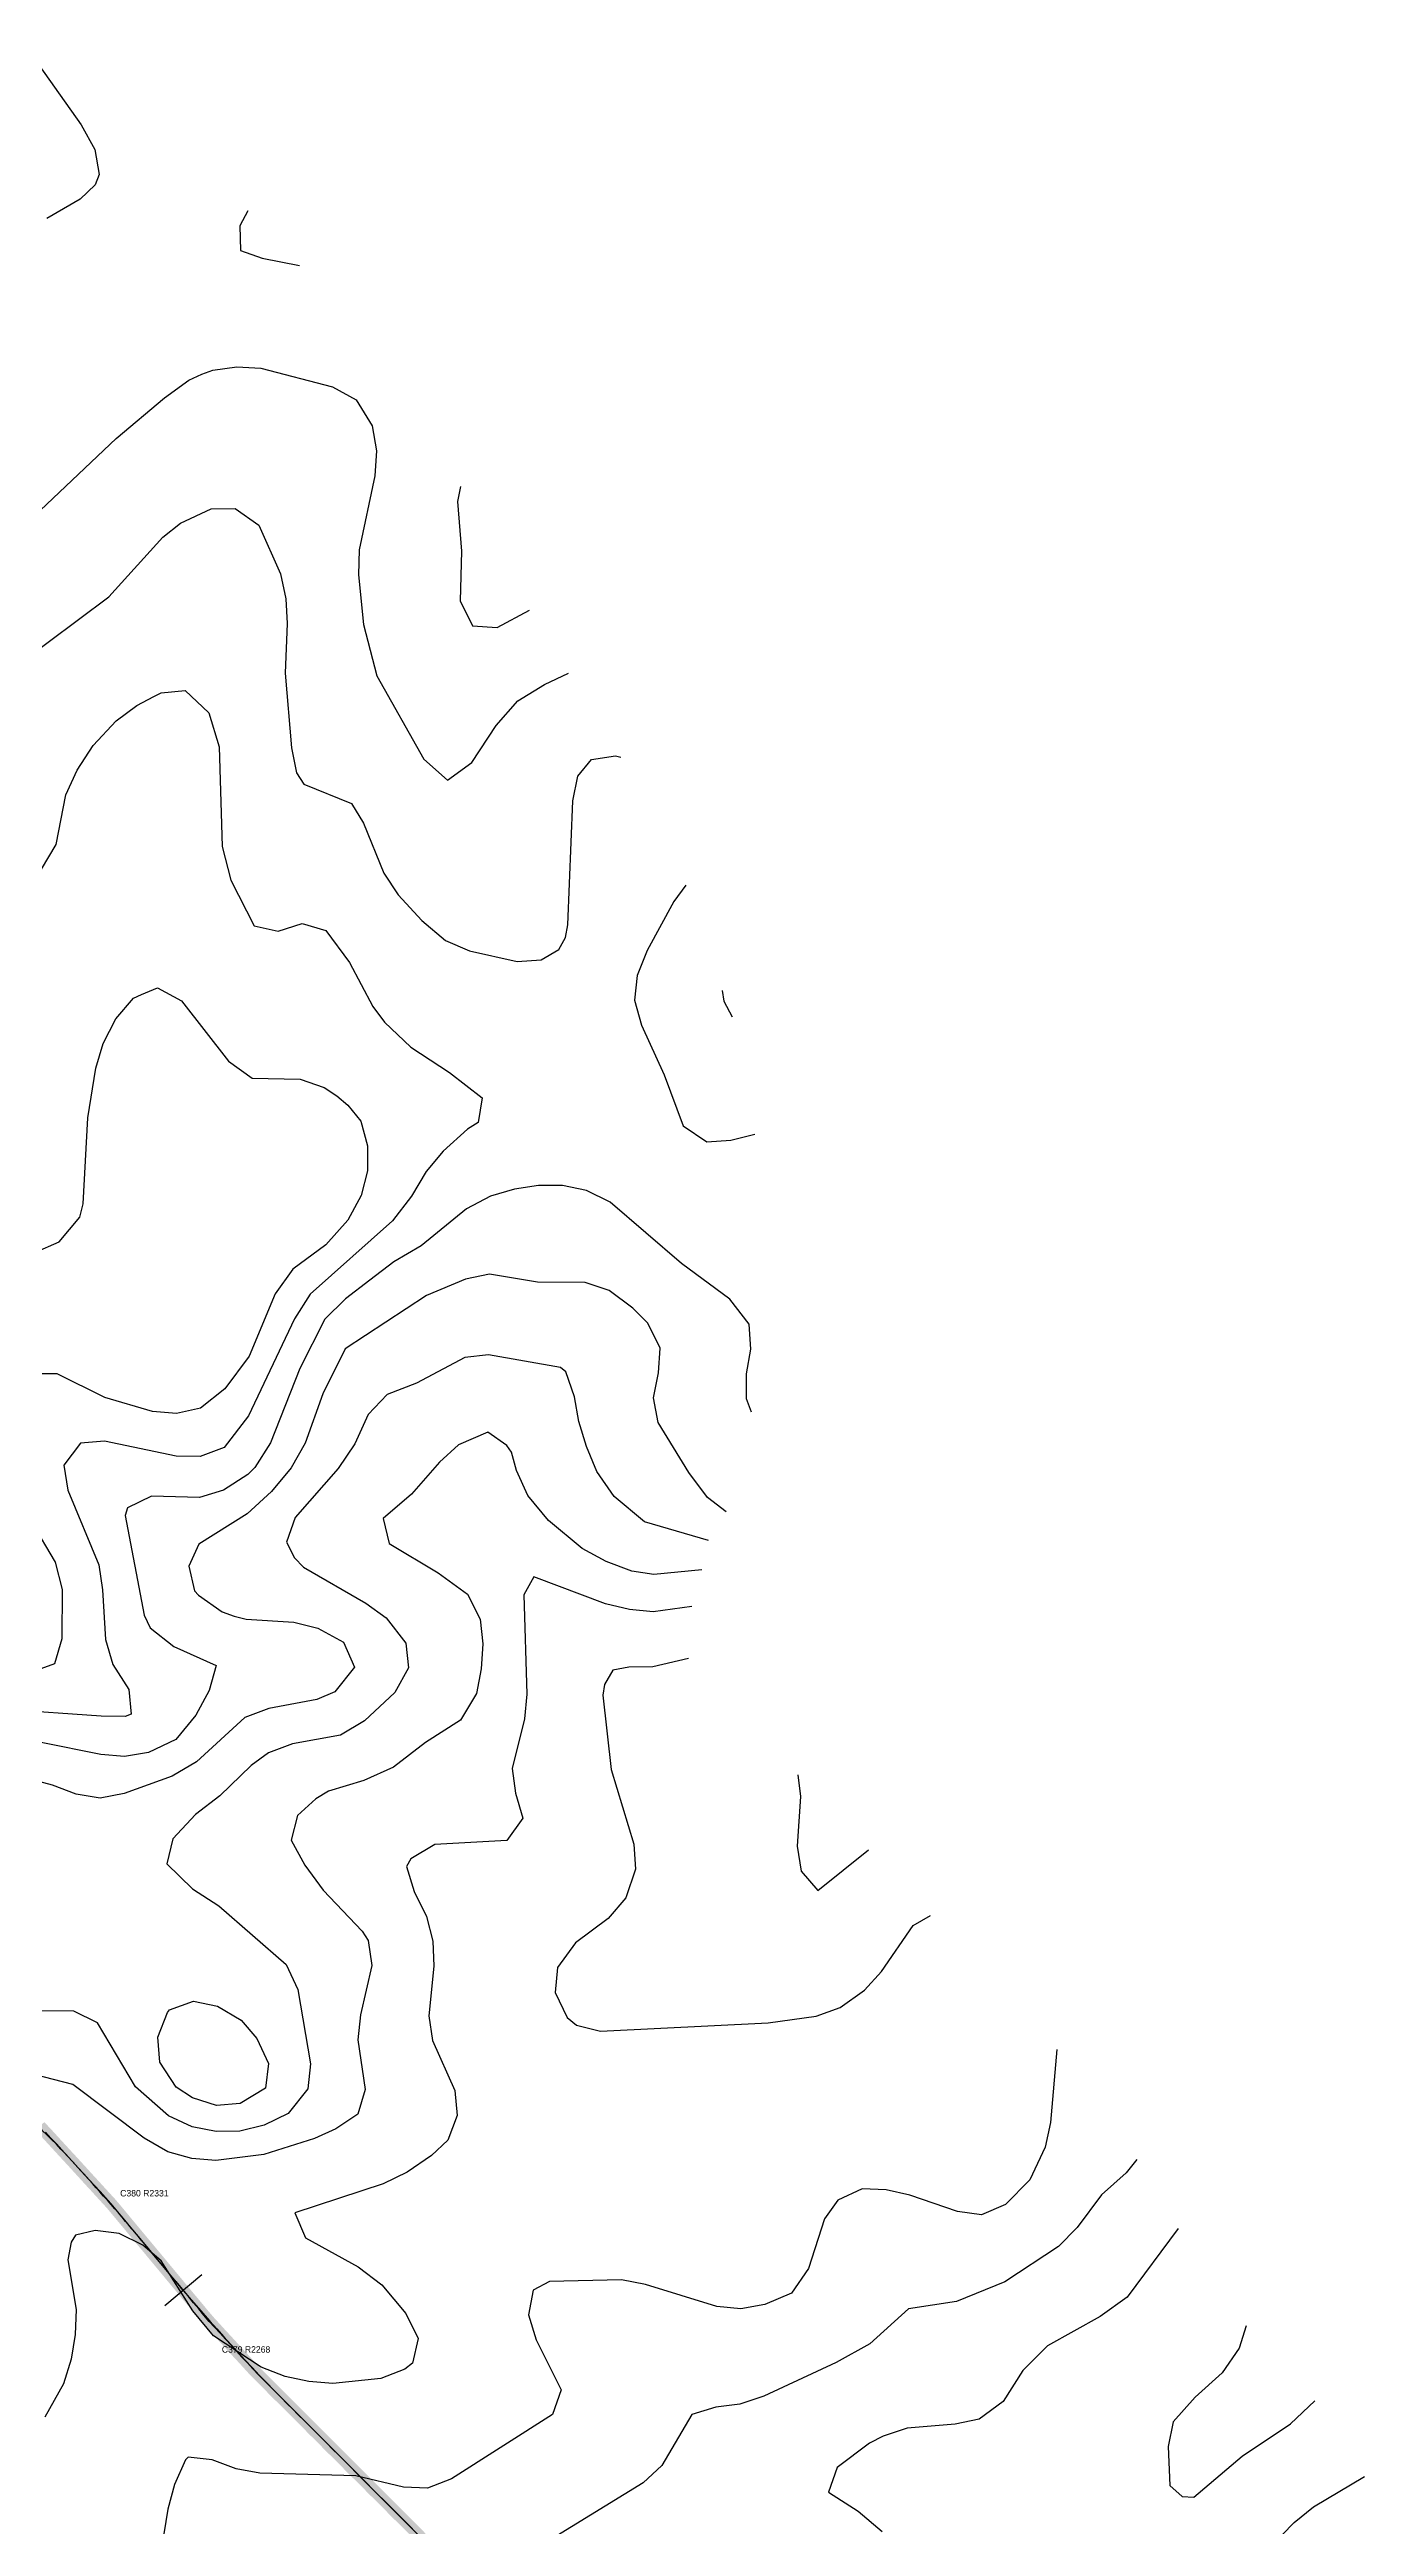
# Model space of a CAD drawing. Header units: metres. Extents: x 697254 to 930473, y 8023396 to 8227001.
# Drawn here: x 754702 to 756332, y 8186697 to 8189765 of the extents above; entities that cross this region are included whole.
import ezdxf

# ---------------------------------------------------------------- set-up
doc = ezdxf.new("R2010")
doc.units = ezdxf.units.M
for name, color, linetype in [('ALIGNMENT_FITTED', 4, 'Continuous'), ('CENTRELINE', 7, 'Continuous'), ('CHAINAGE', 7, 'Continuous'), ('CONTOUR_10M', 33, 'Continuous'), ('CONTOUR_INDEX_50M', 34, 'Continuous'), ('CURVE_LABELS', 4, 'Continuous'), ('GRADE_0-4', 3, 'Continuous'), ('GRADE_4-6', 2, 'Continuous')]:
    doc.layers.add(name, color=color, linetype=linetype)

msp = doc.modelspace()

# ---------------------------------------------------------------- linework, layer by layer
at = {"layer": 'ALIGNMENT_FITTED'}
for p, q in [((754741.5, 8187137.2), (754721.9, 8187158.5)), ((754858.7, 8187000.5), (754814.4, 8187053.7)), ((755159.6, 8186686.4), (754998.3, 8186847.6))]:
    msp.add_line(p, q, dxfattribs=at)
for centre, radius, start, end in [((754380.3, 8186845.4), 463.4, 42.5036, 74.9467), ((753023.3, 8185562.6), 2330.5, 39.7792, 42.5036), ((756601.4, 8188451.4), 2267.6, -140.2208, -134.9856)]:
    msp.add_arc(centre, radius, start, end, dxfattribs=at)
at = {"layer": 'CENTRELINE'}
msp.add_polyline3d([(755152.1, 8186693.9, 1076.2), (755145, 8186701, 1076.8), (755137.9, 8186708.1, 1077.6), (755130.8, 8186715.1, 1078.6), (755123.8, 8186722.2, 1079), (755116.7, 8186729.3, 1079.1), (755109.6, 8186736.4, 1078.8), (755102.5, 8186743.4, 1078.6), (755095.5, 8186750.5, 1078.8), (755088.4, 8186757.6, 1079.2), (755081.3, 8186764.6, 1079.7), (755074.2, 8186771.7, 1080.5), (755067.2, 8186778.8, 1081.4), (755060.1, 8186785.9, 1082.3), (755053, 8186792.9, 1083), (755045.9, 8186800, 1083.6), (755038.9, 8186807.1, 1084.1), (755031.8, 8186814.1, 1084.7), (755024.7, 8186821.2, 1085.2), (755017.6, 8186828.3, 1085.6), (755010.5, 8186835.4, 1086.2), (755003.5, 8186842.4, 1086.8), (754996.4, 8186849.5, 1087.3), (754989.3, 8186856.6, 1087.9), (754982.2, 8186863.6, 1088.2), (754975.2, 8186870.7, 1088.3), (754968.1, 8186877.8, 1088.6), (754961, 8186884.9, 1089), (754954.1, 8186892.1, 1089.3), (754947.4, 8186899.5, 1089.4), (754940.6, 8186906.9, 1089.6), (754933.8, 8186914.2, 1090), (754927.1, 8186921.6, 1090.4), (754920.3, 8186929, 1090.6), (754913.5, 8186936.3, 1090.5), (754906.8, 8186943.7, 1090.4), (754900, 8186951.1, 1090.5), (754893.5, 8186958.7, 1090.6), (754887.1, 8186966.4, 1090.5), (754880.7, 8186974.1, 1090.4), (754874.3, 8186981.7, 1090.2), (754867.9, 8186989.4, 1090.1), (754861.5, 8186997.1, 1090.1), (754855.1, 8187004.8, 1089.9), (754848.7, 8187012.5, 1089.7), (754842.3, 8187020.2, 1089.6), (754835.9, 8187027.9, 1089.4), (754829.5, 8187035.6, 1089.6), (754823.1, 8187043.3, 1089.8), (754816.7, 8187050.9, 1090), (754810.3, 8187058.6, 1090.2), (754803.9, 8187066.3, 1090.5), (754797.5, 8187074, 1090.8), (754791.1, 8187081.7, 1091.2), (754784.7, 8187089.4, 1091.7), (754778.3, 8187097, 1092.1), (754771.5, 8187104.4, 1092.5), (754764.7, 8187111.8, 1092.7), (754758, 8187119.2, 1092.9), (754751.2, 8187126.5, 1093.1), (754744.5, 8187133.9, 1093.2), (754737.7, 8187141.3, 1093.3), (754731, 8187148.7, 1093.3), (754724.2, 8187156, 1093.5), (754717.4, 8187163.4, 1093.8), (754710.6, 8187170.8, 1094.1), (754703.9, 8187178.1, 1094.5), (754697.1, 8187185.5, 1094.9)], dxfattribs=at)
at = {"layer": 'CHAINAGE'}
msp.add_line((754891, 8187008.6), (754844.9, 8186970.2), dxfattribs=at)
at = {"layer": 'CONTOUR_10M'}
for points, elevation in [([(754675.1, 8189765.1), (754741.5, 8189672), (754758.1, 8189641.1), (754763.8, 8189610.3), (754758.7, 8189597.6), (754740.3, 8189579.8), (754698.8, 8189555.7)], 1120), ([(754948, 8189565.4), (754937.9, 8189546.7), (754938.9, 8189516), (754965.5, 8189506.5), (755012, 8189497.6)], 1110), ([(754611.9, 8189120), (754784.7, 8189283.1), (754844.7, 8189333.7), (754874.6, 8189355.4), (754890.8, 8189362.8), (754904.5, 8189367.9), (754934.2, 8189372.2), (754963.9, 8189370.3), (755052.7, 8189347.4), (755082.2, 8189331.2), (755101.9, 8189298.8), (755107.4, 8189267.9), (755105.4, 8189237.2), (755086.1, 8189145.2), (755085.2, 8189114.4), (755091.3, 8189052.9), (755107.9, 8188989.2), (755166, 8188886.1), (755195.4, 8188860), (755225.4, 8188881.8), (755255.7, 8188927.9), (755282.7, 8188958.3), (755315.6, 8188978.6), (755345.4, 8188992.5)], 1120), ([(755211.4, 8189223.9), (755208, 8189205.3), (755212.6, 8189143.7), (755211.2, 8189082.2), (755226.3, 8189051.3), (755257, 8189049.3), (755297.2, 8189070.5)], 1110), ([(754662.7, 8189003.1), (754775.7, 8189087.3), (754842.7, 8189161.2), (754864.4, 8189178.5), (754902.4, 8189196.2), (754932.1, 8189196.5), (754961.6, 8189175.8), (754988.5, 8189115.6), (754995.2, 8189084.7), (754996.8, 8189054), (754994.1, 8188992.5), (755001.9, 8188900.1), (755008.4, 8188869.3), (755017.2, 8188855.3), (755076.3, 8188831.3), (755091.2, 8188806.8), (755116.3, 8188745), (755134.4, 8188718.2), (755163.7, 8188686.2), (755193.1, 8188661.5), (755222.6, 8188648.6), (755281.8, 8188635.5), (755311.6, 8188637.4), (755333.4, 8188650.2), (755341.6, 8188665.4), (755344.6, 8188680.8), (755350.7, 8188834.5), (755356.8, 8188865.2), (755373.9, 8188885.7), (755403.6, 8188890.1), (755410.2, 8188888.5)], 1130), ([(754831.4, 8188963.6), (754840.4, 8188968.2), (754870.1, 8188971.3), (754899.5, 8188943.3), (754912.5, 8188901.2), (754916.3, 8188778.1), (754926.7, 8188736.2), (754955.8, 8188679.8), (754985.4, 8188672.9), (755015.2, 8188682.6), (755044.8, 8188673.7), (755074, 8188634.3), (755103, 8188579.6), (755117.2, 8188560.5), (755150, 8188529.3), (755197.8, 8188498), (755238.3, 8188466.8), (755233.6, 8188436.1), (755220, 8188427.7), (755190, 8188400.6), (755168.8, 8188375.4), (755150.7, 8188344.8), (755127.4, 8188314.3), (755025.1, 8188223.3), (755005.7, 8188192.7), (754948.6, 8188072.8), (754918.5, 8188033.5), (754888.7, 8188022.2), (754859, 8188022.9), (754770.1, 8188041.2), (754740.4, 8188039), (754719.9, 8188011.6), (754724.7, 8187980.8), (754763.1, 8187888.1), (754767.9, 8187857.2), (754771.5, 8187795.7), (754780.4, 8187764.8), (754800.6, 8187733.8), (754803.4, 8187703.1), (754795.8, 8187700.4), (754766.1, 8187700.6), (754647.5, 8187708.9)], 1140), ([(754692.2, 8188750), (754710.3, 8188780.5), (754722.3, 8188841.9), (754736.2, 8188872.5), (754756.4, 8188903), (754784.9, 8188933.4), (754810.5, 8188952.6), (754831.4, 8188963.6)], 1140), ([(755490.8, 8188729.9), (755476, 8188710), (755442.7, 8188648.9), (755430.5, 8188618.3), (755427.2, 8188587.6), (755436, 8188556.7), (755463.8, 8188494.9), (755487.3, 8188432.1), (755516.7, 8188412.3), (755546.4, 8188414.2), (755576.2, 8188421.6)], 1130), ([(755535.8, 8188599.6), (755537.9, 8188586.3), (755548.2, 8188566.8)], 1120), ([(755572.2, 8188077.1), (755566.1, 8188093.9), (755566.1, 8188124.6), (755571.4, 8188155.3), (755569.5, 8188186.1), (755545.2, 8188217.2), (755485.3, 8188261.2), (755397.1, 8188337.4), (755367.6, 8188352), (755338, 8188358.2), (755308.3, 8188358), (755278.5, 8188353.6), (755248.7, 8188344.8), (755218.9, 8188329), (755162.7, 8188283.2), (755129, 8188263.5), (755099.1, 8188240.8), (755069.1, 8188217.5), (755043.3, 8188192.3), (755012.4, 8188131.2), (754976.1, 8188039.3), (754956.6, 8188008.8), (754947.8, 8188000), (754917.9, 8187980.6), (754888.1, 8187971.7), (754828.7, 8187973.2), (754798.8, 8187958.6), (754795.9, 8187949.2), (754819.4, 8187825.9), (754826.8, 8187810.3), (754856.2, 8187786.8), (754908.6, 8187763.3), (754900.1, 8187732.7), (754883.3, 8187702.1), (754858.5, 8187671.7), (754825, 8187655.9), (754795.2, 8187650.9), (754765.6, 8187653.2), (754617.5, 8187683)], 1130), ([(755541, 8187953.9), (755517.7, 8187971.4), (755494.5, 8188002.5), (755456.6, 8188064.4), (755450.8, 8188095.2), (755457, 8188125.9), (755459.2, 8188156.7), (755443.9, 8188187.6), (755425.2, 8188206.1), (755395.8, 8188228.1), (755366.2, 8188237.7), (755306.9, 8188238.4), (755247.6, 8188248), (755217.8, 8188242.2), (755169.2, 8188221.6), (755068.4, 8188155.5), (755040.8, 8188100.1), (755019.1, 8188038.8), (755001.7, 8188008.3), (754977.2, 8187978.8), (754947.2, 8187951.2), (754887.4, 8187913.9), (754874.7, 8187886.7), (754882, 8187855.9), (754886.6, 8187850.7), (754916.1, 8187829.9), (754930.9, 8187824.6), (754945.7, 8187820.8), (755005, 8187817.3), (755034.6, 8187809.5), (755066.6, 8187792.2), (755080.2, 8187761.3), (755055.8, 8187730.8), (755033.6, 8187721.2), (754974.1, 8187710.2), (754944.2, 8187698.9), (754884.2, 8187644.3), (754854.3, 8187626.4), (754794.7, 8187604.8), (754764.9, 8187599), (754735.3, 8187604.1), (754705.7, 8187615.4), (754598.9, 8187643.9)], 1120), ([(755518.9, 8187918.2), (755439.6, 8187941.6), (755401.8, 8187972.8), (755380.6, 8188003.8), (755367.6, 8188034.7), (755358, 8188065.6), (755353, 8188096.4), (755342.1, 8188127.3), (755335.3, 8188132.7), (755246.4, 8188148.3), (755216.7, 8188145), (755156.9, 8188113), (755120.8, 8188099.1), (755097.1, 8188074.4), (755080.7, 8188038.1), (755059.9, 8188007.6), (755006.7, 8187946.7), (754995.7, 8187916.1), (755005.9, 8187897), (755017, 8187885.1), (755094.3, 8187840.6), (755119.5, 8187822.4), (755143.7, 8187791.3), (755147.2, 8187760.5), (755130.1, 8187730), (755092.6, 8187695.1), (755062.7, 8187677.2), (755003.2, 8187666.5), (754973.4, 8187655.4), (754952.2, 8187639.8), (754913.4, 8187602), (754883.2, 8187579.1), (754854.9, 8187548.7), (754847.7, 8187518), (754879.4, 8187486.9), (754911.8, 8187465.6), (754995.6, 8187393.3), (755009.7, 8187362.3), (755025.6, 8187269.9), (755022.4, 8187239.2), (754997.9, 8187208.7), (754968, 8187194), (754938.2, 8187186.8), (754908.5, 8187186.2), (754878.9, 8187192), (754849.4, 8187205.6), (754808.7, 8187241.7), (754761.7, 8187320.7), (754732.1, 8187335.1), (754672.8, 8187335.8)], 1110), ([(755498.2, 8187836.4), (755450.5, 8187830), (755420.8, 8187833), (755391.2, 8187839.7), (755302.6, 8187873.1), (755290.1, 8187851.1), (755293.9, 8187728), (755291, 8187697.3), (755275.4, 8187636), (755279.5, 8187605.2), (755288.7, 8187574.3), (755269, 8187546.7), (755179.9, 8187541.7), (755150, 8187523.9), (755144.7, 8187514.5), (755154.2, 8187483.7), (755169.2, 8187452.7), (755177.3, 8187421.9), (755178.3, 8187391.1), (755172.1, 8187329.7), (755176.7, 8187298.9), (755204.7, 8187237), (755207.3, 8187206.2), (755195.7, 8187175.6), (755175.4, 8187156.5), (755145.4, 8187135.8), (755115.6, 8187121.5), (755006.3, 8187085.6), (755019.3, 8187054.7), (755084.7, 8187018.5), (755114.1, 8186996.4), (755143.6, 8186961), (755159.2, 8186930), (755152.1, 8186899.3), (755142.6, 8186891.8), (755112.7, 8186880.5), (755053.3, 8186874), (755023.6, 8186876.4), (754994, 8186882.9), (754964.5, 8186894.5), (754905.3, 8186933), (754879.7, 8186964.1), (754840.5, 8187026), (754817.8, 8187045.4), (754788.3, 8187060), (754758.6, 8187063.6), (754734.4, 8187058), (754728.8, 8187049.1), (754724.9, 8187027.4), (754735.1, 8186965.8), (754734, 8186935), (754729, 8186904.3), (754719.6, 8186873.7), (754696.5, 8186832.3)], 1090), ([(755494, 8187772.2), (755449.7, 8187761.9), (755420, 8187761.3), (755400.4, 8187757.5), (755390.1, 8187740.1), (755388, 8187726.9), (755398.4, 8187634.5), (755426.2, 8187542), (755428.5, 8187511.2), (755416.6, 8187475.7), (755394.6, 8187450.1), (755354, 8187419.8), (755331.6, 8187389.3), (755329, 8187358.6), (755343.9, 8187327.6), (755355.4, 8187318), (755385, 8187310.4), (755592.9, 8187320.7), (755652.4, 8187329), (755682.2, 8187340), (755712.2, 8187361.4), (755733.2, 8187384.6), (755772.5, 8187441.4), (755794, 8187454)], 1080), ([(755629.8, 8187628.2), (755633, 8187601), (755628.6, 8187539.6), (755633.9, 8187508.8), (755654.3, 8187484.6), (755717.4, 8187535.2)], 1070), ([(754848.5, 8187333.5), (754850.9, 8187336.8), (754880.7, 8187347.7), (754910.3, 8187341.4), (754939.8, 8187324), (754958.9, 8187301.4), (754973.7, 8187270.5), (754970, 8187239.8), (754938.6, 8187220.8), (754908.9, 8187218.6), (754879.3, 8187227.9), (754858.9, 8187241.1), (754838.9, 8187272.1), (754836.4, 8187302.9), (754848.5, 8187333.5)], 1120), ([(755950.8, 8187287.7), (755942.8, 8187197.6), (755936, 8187166.9), (755917.2, 8187126.5), (755887.2, 8187095.7), (755857.3, 8187083.1), (755827.7, 8187087), (755768.6, 8187107.2), (755739, 8187114.1), (755709.3, 8187115.4), (755679.4, 8187101.1), (755662.5, 8187077.9), (755642.7, 8187016.6), (755621.6, 8186986.1), (755588.8, 8186972.1), (755559.1, 8186966.6), (755529.4, 8186969.4), (755440.7, 8186996.7), (755411.1, 8187002.5), (755322, 8187000.4), (755301.4, 8186989.9), (755295.6, 8186959.2), (755305.1, 8186928.3), (755336.4, 8186866.4), (755325.6, 8186835.8), (755200.3, 8186756), (755170.5, 8186744.3), (755140.8, 8186745.6), (755081.6, 8186759.9), (754962.9, 8186763.2), (754933.3, 8186768.3), (754903.7, 8186779.5), (754874.1, 8186782.7), (754870.8, 8186779.6), (754857.1, 8186749), (754848.9, 8186718.4), (754843.9, 8186687.7)], 1080), ([(756049.8, 8187151.5), (756036.6, 8187135), (756006.1, 8187107.9), (755975.9, 8187067.4), (755952.9, 8187043.7), (755886, 8187000.1), (755826.4, 8186975.6), (755766.9, 8186966.7), (755718.7, 8186923.4), (755677.1, 8186900.1), (755587.5, 8186858.4), (755557.7, 8186848.6), (755528, 8186844.8), (755498.2, 8186835.7), (755461, 8186772.7), (755437.8, 8186751.2), (755325.7, 8186682)], 1070), ([(756101.2, 8187065.9), (756037.9, 8186981.2), (756004.3, 8186957.1), (755939.1, 8186920.8), (755908.5, 8186890.4), (755884.3, 8186851.9), (755854.4, 8186829.8), (755824.6, 8186823.8), (755765.2, 8186818.7), (755735.4, 8186809), (755718.3, 8186800.4), (755678.2, 8186770.1), (755667.5, 8186739.5), (755704.6, 8186715.8), (755734, 8186690.8)], 1060), ([(756185.9, 8186641.1), (756244.7, 8186701.9), (756268.7, 8186721.4), (756332, 8186758.8)], 1060)]:
    msp.add_lwpolyline(points, dxfattribs=dict(at, elevation=elevation))
at = {"layer": 'CONTOUR_INDEX_50M'}
for points, elevation in [([(754816.2, 8188594.8), (754836.1, 8188602.8), (754865.6, 8188586.8), (754924.1, 8188512), (754953.5, 8188491.1), (755012.9, 8188489.6), (755042.5, 8188479.5), (755058.2, 8188468.9), (755071.9, 8188457.5), (755087.8, 8188437.8), (755096.3, 8188407), (755096.1, 8188376.2), (755088.6, 8188345.5), (755071.9, 8188315), (755044.5, 8188284.6), (755003.8, 8188254.3), (754982, 8188223.8), (754949.5, 8188146.5), (754919.3, 8188106), (754889.4, 8188082.3), (754859.6, 8188075.5), (754829.9, 8188078), (754770.8, 8188095.4), (754711.7, 8188124.6), (754682, 8188124.7)], 1150), ([(754683.8, 8188274.9), (754714, 8188288.4), (754739.7, 8188318.9), (754743.9, 8188335.3), (754749.7, 8188441.8), (754759.4, 8188503.2), (754768.5, 8188533.8), (754784.5, 8188564.4), (754806.3, 8188590.1), (754816.2, 8188594.8)], 1150), ([(755510.5, 8187882), (755451, 8187876.3), (755423.7, 8187880.3), (755391.9, 8187892.2), (755362.4, 8187908.2), (755320.7, 8187943), (755295, 8187974.1), (755280.9, 8188005), (755274.7, 8188027.7), (755269, 8188035.9), (755245.3, 8188052.4), (755209.1, 8188036.6), (755185.5, 8188015.2), (755150.7, 8187975.8), (755115.5, 8187945.4), (755123.3, 8187914.6), (755183.9, 8187878.2), (755220, 8187851.9), (755235.8, 8187821), (755239.4, 8187790.2), (755237.2, 8187759.5), (755231.4, 8187728.8), (755211.4, 8187695.6), (755168, 8187668), (755128.5, 8187637.7), (755091.8, 8187620.9), (755047.8, 8187607.9), (755032.1, 8187598.4), (755009.6, 8187577.6), (755001.8, 8187547), (755018.7, 8187516), (755041.5, 8187485), (755089.6, 8187434.2), (755097, 8187422.8), (755101.8, 8187392), (755087.6, 8187330.7), (755084.3, 8187299.9), (755093.4, 8187238.3), (755084.4, 8187207.7), (755057, 8187189.4), (755030.7, 8187177.6), (754967.6, 8187157.6), (754908.1, 8187150.5), (754878.4, 8187153), (754848.9, 8187161.2), (754819.4, 8187178), (754731.1, 8187244.6), (754671.9, 8187259.6)], 1100), ([(754679.9, 8187941.2), (754709, 8187891.5), (754717.9, 8187857.8), (754717.2, 8187796.3), (754708.2, 8187765.7), (754677.7, 8187754.4)], 1150), ([(756185.3, 8186945.5), (756176.8, 8186918), (756155.4, 8186887.5), (756122.2, 8186857.2), (756094.8, 8186826.7), (756088.7, 8186796), (756090.9, 8186747.7), (756105.9, 8186734.3), (756120.4, 8186733.2), (756180.4, 8186784.1), (756240.2, 8186824.1), (756270.3, 8186852.8)], 1050)]:
    msp.add_lwpolyline(points, dxfattribs=dict(at, elevation=elevation))
at = {"layer": 'GRADE_0-4', "const_width": 15}
for points in [[(754982.2, 8186863.6), (754975.2, 8186870.7), (754968.1, 8186877.8), (754961, 8186884.9), (754954.1, 8186892.1), (754947.4, 8186899.5), (754940.6, 8186906.9), (754933.8, 8186914.2), (754927.1, 8186921.6), (754920.3, 8186929), (754913.5, 8186936.3), (754906.8, 8186943.7), (754900, 8186951.1), (754893.5, 8186958.7), (754887.1, 8186966.4), (754880.7, 8186974.1), (754874.3, 8186981.7), (754867.9, 8186989.4), (754861.5, 8186997.1), (754855.1, 8187004.8), (754848.7, 8187012.5), (754842.3, 8187020.2), (754835.9, 8187027.9), (754829.5, 8187035.6), (754823.1, 8187043.3), (754816.7, 8187050.9), (754810.3, 8187058.6), (754803.9, 8187066.3), (754797.5, 8187074), (754791.1, 8187081.7), (754784.7, 8187089.4), (754778.3, 8187097), (754771.5, 8187104.4), (754764.7, 8187111.8), (754758, 8187119.2), (754751.2, 8187126.5), (754744.5, 8187133.9), (754737.7, 8187141.3), (754731, 8187148.7), (754724.2, 8187156), (754717.4, 8187163.4), (754710.6, 8187170.8), (754703.9, 8187178.1), (754697.1, 8187185.5), (754690.2, 8187192.7)], [(755179.4, 8186664.7), (755172.7, 8186672.2), (755166.1, 8186679.6), (755159.1, 8186686.8), (755152.1, 8186693.9), (755145, 8186701), (755137.9, 8186708.1), (755130.8, 8186715.1)]]:
    msp.add_lwpolyline(points, dxfattribs=at)
at = {"layer": 'GRADE_4-6', "const_width": 15}
msp.add_lwpolyline([(755130.8, 8186715.1), (755123.8, 8186722.2), (755116.7, 8186729.3), (755109.6, 8186736.4), (755102.5, 8186743.4), (755095.5, 8186750.5), (755088.4, 8186757.6), (755081.3, 8186764.6), (755074.2, 8186771.7), (755067.2, 8186778.8), (755060.1, 8186785.9), (755053, 8186792.9), (755045.9, 8186800), (755038.9, 8186807.1), (755031.8, 8186814.1), (755024.7, 8186821.2), (755017.6, 8186828.3), (755010.5, 8186835.4), (755003.5, 8186842.4), (754996.4, 8186849.5), (754989.3, 8186856.6), (754982.2, 8186863.6)], dxfattribs=at)

# ---------------------------------------------------------------- texts
at = {"layer": 'CURVE_LABELS'}
for s, p in [('C380 R2331', (754789.7, 8187105.8)), ('C379 R2268', (754915.7, 8186912.3))]:
    msp.add_text(s, height=8, dxfattribs=at).set_placement(p)

doc.saveas('drawing.dxf')
